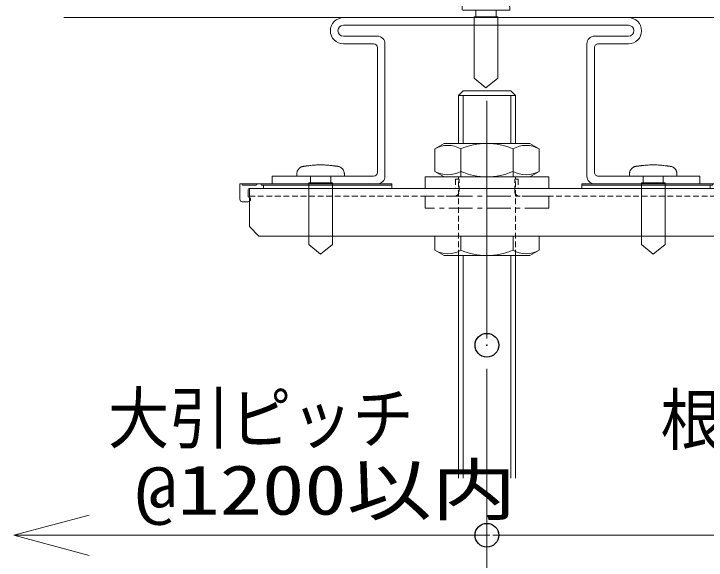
# Model space of a CAD drawing. Units: millimetres, scale not verified. Extents: x -4131 to 4169, y -981 to 998.
# Drawn here: x 3577.8 to 3723.5, y -4.5 to 110.5 of the extents above; entities that cross this region are included whole.
import ezdxf
from ezdxf.enums import TextEntityAlignment as Align

# ---------------------------------------------------------------- set-up
doc = ezdxf.new("R2010")
doc.units = ezdxf.units.MM
doc.header["$LTSCALE"] = 10
doc.header["$PDMODE"] = 32
doc.header["$PDSIZE"] = 5
doc.linetypes.add('CHAIN1', pattern=[8, 5, -1, 1, -1])
doc.linetypes.add('DASHED1', pattern=[1.8, 1.2, -0.6])
for name, color, linetype, lineweight in [('0-3_寸法', 7, 'Continuous', 9), ('0-4_一般', 4, 'Continuous', 9), ('0-5_ビス', 2, 'Continuous', 9), ('0-6_0', 7, 'Continuous', 9), ('0-8_大引', 4, 'Continuous', 9), ('0-9_根太', 4, 'Continuous', 9), ('0-B_束', 4, 'Continuous', 9)]:
    doc.layers.add(name, color=color, linetype=linetype, lineweight=lineweight)
doc.layers.add('0-7_DEFPOINTS', color=7, linetype='Continuous')
doc.styles.add('ＭＳ ゴシック', font='')
doc.styles.get('ＭＳ ゴシック').set_extended_font_data('MS Gothic')

# ---------------------------------------------------------------- blocks, each defined once
blk = doc.blocks.new('_DOT')
at = {"layer": '0-6_0'}
for p, q in [((-5, 0), (-10, 0)), ((-2.5, 0), (2.5, 0))]:
    blk.add_line(p, q, dxfattribs=at)
blk = doc.blocks.new('グループ-97-1')
at = {"layer": '0-5_ビス'}
for p, q in [((-21.2, 59.3), (-21.2, 45.3)), ((21.2, 45.3), (21.2, 59.3))]:
    blk.add_line(p, q, dxfattribs=at)
for points in [[(-50, 59.3), (-50, 59.6), (-50, 59.8), (-50, 60.1), (-50, 60.3), (-50, 60.5), (-50, 60.8), (-50, 61), (-50, 61.3), (-50, 61.5), (-50, 61.8), (-50, 62), (-50, 62.2), (-50, 62.5), (-50, 62.7), (-50, 63), (-50, 63.2), (-50, 63.4), (-50, 63.7), (-50, 63.9), (-50, 64.2), (-50, 64.4), (-50, 65.2), (-49.9, 66.2), (-49.8, 67.3), (-49.5, 68.3), (-49.2, 69.3), (-48.9, 70.4), (-48.4, 71.4), (-47.9, 72.4), (-47.3, 73.3), (-46.6, 74.3), (-45.9, 75.1), (-45.1, 76), (-44.3, 76.7), (-43.4, 77.4), (-42.5, 78), (-41.5, 78.6), (-40.5, 79.1), (-39.5, 79.5)], [(-39.5, 79.5), (-38.5, 79.8), (-37.5, 80.1), (-36.5, 80.3), (-35.8, 80.4), (-35.3, 80.4), (-34.7, 80.5), (-34.2, 80.6), (-33.7, 80.6), (-33.2, 80.7), (-32.7, 80.8), (-32.1, 80.8), (-31.6, 80.9), (-31.1, 81), (-30.6, 81), (-30.1, 81.1), (-29.5, 81.2), (-29, 81.2), (-28.5, 81.3), (-28, 81.4), (-27.5, 81.4), (-26.9, 81.5), (-26.4, 81.6), (-25.9, 81.6), (-25.4, 81.7), (-24.4, 81.8), (-22.1, 82.1), (-19.7, 82.3), (-17.4, 82.6), (-15, 82.8), (-12.6, 82.9), (-10.3, 83.1), (-7.9, 83.2), (-5.6, 83.3), (-3.2, 83.3), (-0.9, 83.3), (1.5, 83.3), (3.8, 83.3), (6.2, 83.2), (8.5, 83.2)], [(8.5, 83.2), (10.9, 83), (13.2, 82.9), (15.6, 82.7), (17.9, 82.5), (20.3, 82.3), (22.6, 82), (25, 81.7), (25.5, 81.7), (26, 81.6), (26.6, 81.5), (27.1, 81.5), (27.6, 81.4), (28.1, 81.3), (28.6, 81.3), (29.2, 81.2), (29.7, 81.1), (30.2, 81.1), (30.7, 81), (31.2, 80.9), (31.7, 80.9), (32.3, 80.8), (32.8, 80.7), (33.3, 80.7), (33.8, 80.6), (34.3, 80.5), (34.9, 80.5), (35.4, 80.4), (35.9, 80.3), (36.8, 80.2), (37.8, 80), (38.8, 79.7), (39.8, 79.4), (40.8, 79), (41.8, 78.5), (42.7, 77.9), (43.6, 77.2), (44.5, 76.5), (45.3, 75.8), (46.1, 74.9)], [(46.1, 74.9), (46.8, 74), (47.5, 73.1), (48, 72.1), (48.5, 71.1), (49, 70.1), (49.3, 69.1), (49.6, 68), (49.8, 67), (49.9, 66), (50, 65), (50, 64.3), (50, 64.1), (50, 63.9), (50, 63.6), (50, 63.4), (50, 63.1), (50, 62.9), (50, 62.7), (50, 62.4), (50, 62.2), (50, 61.9), (50, 61.7), (50, 61.4), (50, 61.2), (50, 61), (50, 60.7), (50, 60.5), (50, 60.2), (50, 60), (50, 59.8), (50, 59.5), (48.8, 59.3), (44.1, 59.3), (39.4, 59.3), (34.7, 59.3), (30, 59.3), (25.3, 59.3), (20.6, 59.3), (15.9, 59.3)], [(15.9, 59.3), (11.2, 59.3), (6.5, 59.3), (1.8, 59.3), (-2.9, 59.3), (-7.6, 59.3), (-12.4, 59.3), (-17.1, 59.3), (-21.8, 59.3), (-26.5, 59.3), (-31.2, 59.3), (-35.9, 59.3), (-40.6, 59.3), (-45.3, 59.3), (-50, 59.3), (-50, 59.3)]]:
    blk.add_lwpolyline(points, dxfattribs=at)
blk.add_lwpolyline([(-25, 45.3), (-25, -84.1), (0, -104.7), (25, -84.1), (25, 45.3)], close=True, dxfattribs=at)
blk = doc.blocks.new('ナベテクス4x16')
at = {"layer": '0-5_ビス'}
blk.add_blockref('グループ-97-1', (0, 0), dxfattribs=at)
blk = doc.blocks.new('グループ-197-1')
at = {"layer": '0-B_束'}
for p, q in [((37536.8, 3849.3), (37546.8, 3859.3)), ((37536.8, 3849.3), (37656.8, 3849.3)), ((37536.8, 3849.3), (37536.8, 3748.4)), ((37546.8, 3859.3), (37646.8, 3859.3)), ((37546.8, 3849.3), (37546.8, 3748.4)), ((37646.8, 3859.3), (37656.8, 3849.3)), ((37646.8, 3849.3), (37646.8, 3748.4)), ((37656.8, 3849.3), (37656.8, 3748.4)), ((37536.8, 3512.4), (37536.8, 3043.9)), ((37546.8, 3512.4), (37546.8, 3043.9)), ((37646.8, 3512.4), (37646.8, 3043.9)), ((37656.8, 3512.4), (37656.8, 3043.9))]:
    blk.add_line(p, q, dxfattribs=at)
blk = doc.blocks.new('グループ-198-1')
at = {"layer": '0-B_束'}
for p, q in [((37466.8, 3678.4), (37466.8, 3653.4)), ((37726.8, 3678.4), (37466.8, 3678.4)), ((37726.8, 3653.4), (37726.8, 3678.4))]:
    blk.add_line(p, q, dxfattribs=at)
blk = doc.blocks.new('グループ-199-1')
at = {"layer": '0-B_束'}
for p, q in [((37487.1, 3553.4), (37487.1, 3523.8)), ((37542, 3553.4), (37542, 3523.8)), ((37651.7, 3553.4), (37651.7, 3523.8)), ((37706.5, 3553.4), (37706.5, 3523.8)), ((37487.1, 3523.8), (37506.8, 3512.4)), ((37686.8, 3512.4), (37506.8, 3512.4)), ((37706.5, 3523.8), (37686.8, 3512.4))]:
    blk.add_line(p, q, dxfattribs=at)
for centre, radius, start, end in [((37514.5, 3571.3), 54.9, 240, 300), ((37596.8, 3650.3), 138, 246.5735, 293.4265), ((37679.1, 3571.3), 54.9, 240, 300)]:
    blk.add_arc(centre, radius, start, end, dxfattribs=at)
blk = doc.blocks.new('グループ-200-1')
at = {"layer": '0-B_束'}
for p, q in [((37076.8, 3630.9), (37076.8, 3663.4)), ((37079.8, 3663.4), (37076.8, 3663.4)), ((37396.8, 3663.4), (37079.8, 3663.4)), ((37083.3, 3660.4), (37110.3, 3660.4)), ((37113.8, 3663.4), (37119.8, 3663.4)), ((37123.3, 3660.4), (37126.8, 3660.4)), ((37126.8, 3660.4), (37126.8, 3653.4)), ((37396.8, 3660.4), (37126.8, 3660.4)), ((37396.8, 3663.4), (37396.8, 3653.4)), ((37094.3, 3635.9), (37094.3, 3651.4)), ((37396.8, 3653.4), (37096.3, 3653.4)), ((37094.3, 3625.9), (37081.8, 3625.9))]:
    blk.add_line(p, q, dxfattribs=at)
for centre, radius, start, end in [((37080.3, 3661.9), 1.5, 0, 90), ((37083.3, 3661.9), 1.5, 180, 270), ((37110.3, 3661.9), 1.5, 270, 0), ((37113.3, 3661.9), 1.5, 90, 180), ((37120.3, 3661.9), 1.5, 0, 90), ((37123.3, 3661.9), 1.5, 180, 270), ((37096.3, 3651.4), 2, 90, 180), ((37081.8, 3630.9), 5, 180, 270), ((37094.3, 3630.9), 5, 60.2034, 90), ((37094.3, 3630.9), 5, 270, 299.7966)]:
    blk.add_arc(centre, radius, start, end, dxfattribs=at)
at = {"layer": '0-B_束', "linetype": 'DASHED1'}
blk.add_arc((37094.3, 3630.9), 5, 299.7966, 60.2034, dxfattribs=at)
blk = doc.blocks.new('グループ-201-1')
at = {"layer": '0-B_束'}
for p, q in [((37796.8, 3663.4), (37796.8, 3653.4)), ((37796.8, 3663.4), (38113.8, 3663.4)), ((37796.8, 3660.4), (38066.8, 3660.4)), ((38070.3, 3660.4), (38066.8, 3660.4)), ((38066.8, 3660.4), (38066.8, 3653.4)), ((38079.8, 3663.4), (38073.8, 3663.4)), ((38110.3, 3660.4), (38083.3, 3660.4)), ((38113.8, 3663.4), (38116.8, 3663.4)), ((38116.8, 3630.9), (38116.8, 3663.4)), ((37796.8, 3653.4), (38097.3, 3653.4)), ((38099.3, 3635.9), (38099.3, 3651.4)), ((38099.3, 3625.9), (38111.8, 3625.9))]:
    blk.add_line(p, q, dxfattribs=at)
for centre, radius, start, end in [((38070.3, 3661.9), 1.5, 270, 0), ((38073.3, 3661.9), 1.5, 90, 180), ((38080.3, 3661.9), 1.5, 0, 90), ((38083.3, 3661.9), 1.5, 180, 270), ((38110.3, 3661.9), 1.5, 270, 0), ((38113.3, 3661.9), 1.5, 90, 180), ((38097.3, 3651.4), 2, 0, 90), ((38099.3, 3630.9), 5, 90, 119.7966), ((38111.8, 3630.9), 5, 270, 0), ((38099.3, 3630.9), 5, 240.2034, 270)]:
    blk.add_arc(centre, radius, start, end, dxfattribs=at)
at = {"layer": '0-B_束', "linetype": 'DASHED1'}
blk.add_arc((38099.3, 3630.9), 5, 119.7966, 240.2034, dxfattribs=at)
blk = doc.blocks.new('グループ-202-1')
at = {"layer": '0-B_束', "color": 7, "linetype": 'CHAIN1'}
for p, q in [((37466.8, 3637.4), (37466.8, 3612.4)), ((37726.8, 3637.4), (37466.8, 3637.4)), ((37726.8, 3612.4), (37726.8, 3637.4)), ((37726.8, 3612.4), (37466.8, 3612.4))]:
    blk.add_line(p, q, dxfattribs=at)
blk = doc.blocks.new('グループ-203-1')
at = {"layer": '0-B_束', "color": 7, "linetype": 'DASHED1'}
for p, q in [((37530.8, 3673.4), (37530.8, 3654.9)), ((37538.3, 3673.4), (37530.8, 3673.4)), ((37536.8, 3512.4), (37536.8, 3678.4)), ((37538.3, 3647.4), (37538.3, 3673.4)), ((37655.3, 3673.4), (37662.8, 3673.4)), ((37655.3, 3647.4), (37655.3, 3673.4)), ((37656.8, 3512.4), (37656.8, 3678.4)), ((37662.8, 3673.4), (37662.8, 3654.9)), ((37096.8, 3637.4), (37528.3, 3637.4)), ((38096.8, 3637.4), (37665.3, 3637.4))]:
    blk.add_line(p, q, dxfattribs=at)
at = {"layer": '0-B_束'}
for p, q in [((37096.8, 3653.4), (37096.8, 3573.4)), ((37096.8, 3573.4), (37116.8, 3553.4)), ((38096.8, 3573.4), (38076.8, 3553.4)), ((37116.8, 3553.4), (38076.8, 3553.4))]:
    blk.add_line(p, q, dxfattribs=at)
at = {"layer": '0-B_束', "linetype": 'DASHED1'}
for p, q in [((37529.3, 3653.4), (37466.8, 3653.4)), ((37664.3, 3653.4), (37922.8, 3653.4))]:
    blk.add_line(p, q, dxfattribs=at)
at = {"layer": '0-B_束'}
blk.add_lwpolyline([(37096.8, 3653.4), (38096.8, 3653.4), (38096.8, 3573.4)], dxfattribs=at)
at = {"layer": '0-B_束', "color": 7, "linetype": 'DASHED1'}
for centre, start, end in [((37528.3, 3647.4), 270, 0), ((37665.3, 3647.4), 180, 270)]:
    blk.add_arc(centre, 10, start, end, dxfattribs=at)
at = {"layer": '0-B_束', "linetype": 'DASHED1'}
for centre, start, end in [((37529.3, 3654.9), 270, 0), ((37664.3, 3654.9), 180, 270)]:
    blk.add_arc(centre, 1.5, start, end, dxfattribs=at)
at = {"layer": '0-B_束'}
for name in ['グループ-198-1', 'グループ-200-1', 'グループ-201-1', 'グループ-202-1', 'グループ-199-1']:
    blk.add_blockref(name, (0, 0), dxfattribs=at)
blk = doc.blocks.new('グループ-204-1')
at = {"layer": '0-B_束'}
for p, q in [((37487.1, 3737), (37506.8, 3748.4)), ((37506.8, 3748.4), (37596.8, 3748.4)), ((37686.8, 3748.4), (37596.8, 3748.4)), ((37706.5, 3737), (37686.8, 3748.4)), ((37487.1, 3689.8), (37487.1, 3737)), ((37542, 3678.4), (37542, 3737)), ((37651.7, 3678.4), (37651.7, 3737)), ((37706.5, 3689.8), (37706.5, 3737)), ((37487.1, 3689.8), (37506.8, 3678.4)), ((37706.5, 3689.8), (37686.8, 3678.4)), ((37466.8, 3678.4), (37466.8, 3653.4)), ((37596.8, 3678.4), (37466.8, 3678.4)), ((37487.1, 3678.4), (37596.8, 3678.4)), ((37596.8, 3678.4), (37726.8, 3678.4)), ((37706.5, 3678.4), (37596.8, 3678.4)), ((37726.8, 3678.4), (37726.8, 3653.4))]:
    blk.add_line(p, q, dxfattribs=at)
for points in [[(37596.8, 3678.4), (37487.1, 3678.4), (37596.8, 3678.4)], [(37596.8, 3678.4), (37706.5, 3678.4), (37596.8, 3678.4)]]:
    blk.add_lwpolyline(points, dxfattribs=at)
for centre, radius, start, end in [((37596.8, 3610.4), 138, 90, 113.4265), ((37596.8, 3610.4), 138, 66.5735, 90), ((37514.5, 3689.5), 54.9, 60, 120), ((37679.1, 3689.5), 54.9, 60, 120), ((37514.5, 3737.3), 54.9, 240, 300), ((37596.8, 3816.3), 138, 246.5735, 270), ((37596.8, 3816.3), 138, 270, 293.4265), ((37679.1, 3737.3), 54.9, 240, 300)]:
    blk.add_arc(centre, radius, start, end, dxfattribs=at)
blk = doc.blocks.new('グループ-205-1')
at = {"layer": '0-B_束'}
for name in ['グループ-197-1', 'グループ-204-1', 'グループ-203-1']:
    blk.add_blockref(name, (0, 0), dxfattribs=at)

msp = doc.modelspace()

# ---------------------------------------------------------------- linework, layer by layer
at = {"layer": '0-3_寸法'}
for p, q in [((3677.33, 35.77), (3677.33, 0.77)), ((3822.65, 0.77), (3679.84, 0.77))]:
    msp.add_line(p, q, dxfattribs=at)
at = {"layer": '0-3_寸法', "color": 4}
msp.add_line((3677.33, 0.77), (3577.77, 0.77), dxfattribs=at)
msp.add_lwpolyline([(3593.65, -3.48), (3577.77, 0.77), (3593.65, 5.02)], dxfattribs=at)
at = {"layer": '0-4_一般', "linetype": 'CHAIN1'}
msp.add_line((3677.33, 92.2), (3677.33, -15.11), dxfattribs=at)
at = {"layer": '0-7_DEFPOINTS'}
for p in [(3677.33, 40.77), (3677.33, 0.77)]:
    msp.add_point(p, dxfattribs=at)
at = {"layer": '0-8_大引'}
for p, q in [((3647.13, 105.84), (3654.28, 105.84)), ((3699.98, 105.84), (3707.13, 105.84)), ((3653.48, 104.24), (3647.13, 104.24)), ((3655.88, 104.24), (3655.88, 76.34)), ((3698.38, 76.34), (3698.38, 104.24)), ((3707.13, 104.24), (3700.78, 104.24)), ((3654.28, 77.14), (3654.28, 103.44)), ((3699.98, 103.44), (3699.98, 77.14))]:
    msp.add_line(p, q, dxfattribs=at)
for points in [[(3647.13, 109.74), (3677.13, 109.74), (3707.13, 109.74)], [(3707.13, 108.14), (3677.13, 108.14), (3647.13, 108.14)], [(3654.28, 74.74), (3632.13, 74.74), (3632.13, 76.34), (3653.48, 76.34)], [(3700.78, 76.34), (3722.13, 76.34), (3722.13, 74.74), (3699.98, 74.74)]]:
    msp.add_lwpolyline(points, dxfattribs=at)
for centre, radius, start, end in [((3647.13, 106.99), 2.75, 90, 180), ((3707.13, 106.99), 2.75, 0, 90), ((3647.13, 106.99), 1.15, 90, 180), ((3707.13, 106.99), 1.15, 0, 90), ((3647.13, 106.99), 2.75, 180, 270), ((3647.13, 106.99), 1.15, 180, 270), ((3707.13, 106.99), 1.15, 270, 0), ((3707.13, 106.99), 2.75, 270, 0), ((3654.28, 104.24), 1.6, 0, 90), ((3699.98, 104.24), 1.6, 135, 180), ((3699.98, 104.24), 1.6, 90, 135), ((3653.48, 103.44), 0.8, 0, 90), ((3700.78, 103.44), 0.8, 135, 180), ((3700.78, 103.44), 0.8, 90, 135), ((3653.48, 77.14), 0.8, 270, 0), ((3654.28, 76.34), 1.6, 315, 0), ((3699.98, 76.34), 1.6, 180, 270), ((3700.78, 77.14), 0.8, 180, 225), ((3700.78, 77.14), 0.8, 225, 270), ((3654.28, 76.34), 1.6, 270, 315)]:
    msp.add_arc(centre, radius, start, end, dxfattribs=at)
at = {"layer": '0-9_根太'}
msp.add_line((3588.27, 109.74), (3825.16, 109.74), dxfattribs=at)

# ---------------------------------------------------------------- block references
at = {"layer": '0-3_寸法', "xscale": 0.2503723, "yscale": 0.2503723, "rotation": 180}
msp.add_blockref('_DOT', (3677.33, 0.77), dxfattribs=at)
at = {"layer": '0-5_ビス', "xscale": -0.1, "yscale": 0.1, "rotation": 359.99998}
for p in [(3677.13, 105.4), (3642.33, 70.4)]:
    msp.add_blockref('ナベテクス4x16', p, dxfattribs=at)
at = {"layer": '0-5_ビス', "xscale": 0.1, "yscale": 0.1}
msp.add_blockref('ナベテクス4x16', (3712.33, 70.4), dxfattribs=at)
at = {"layer": '0-B_束', "xscale": 0.1, "yscale": 0.1}
msp.add_blockref('グループ-205-1', (-82.35, -291.6), dxfattribs=at)

# ---------------------------------------------------------------- texts
at = {"layer": '0-3_寸法', "color": 4, "style": 'ＭＳ ゴシック'}
for s, width, p in [('大引ピッチ', 0.9, (3597.59, 17.02)), ('根太はね出し', 0.9, (3713.88, 16.71)), ('@1200以内', 1.25, (3603.27, 1.95))]:
    msp.add_text(s, height=10.48, dxfattribs=dict(at, width=width)).set_placement(p, align=Align.BOTTOM_LEFT)

doc.saveas('drawing.dxf')
